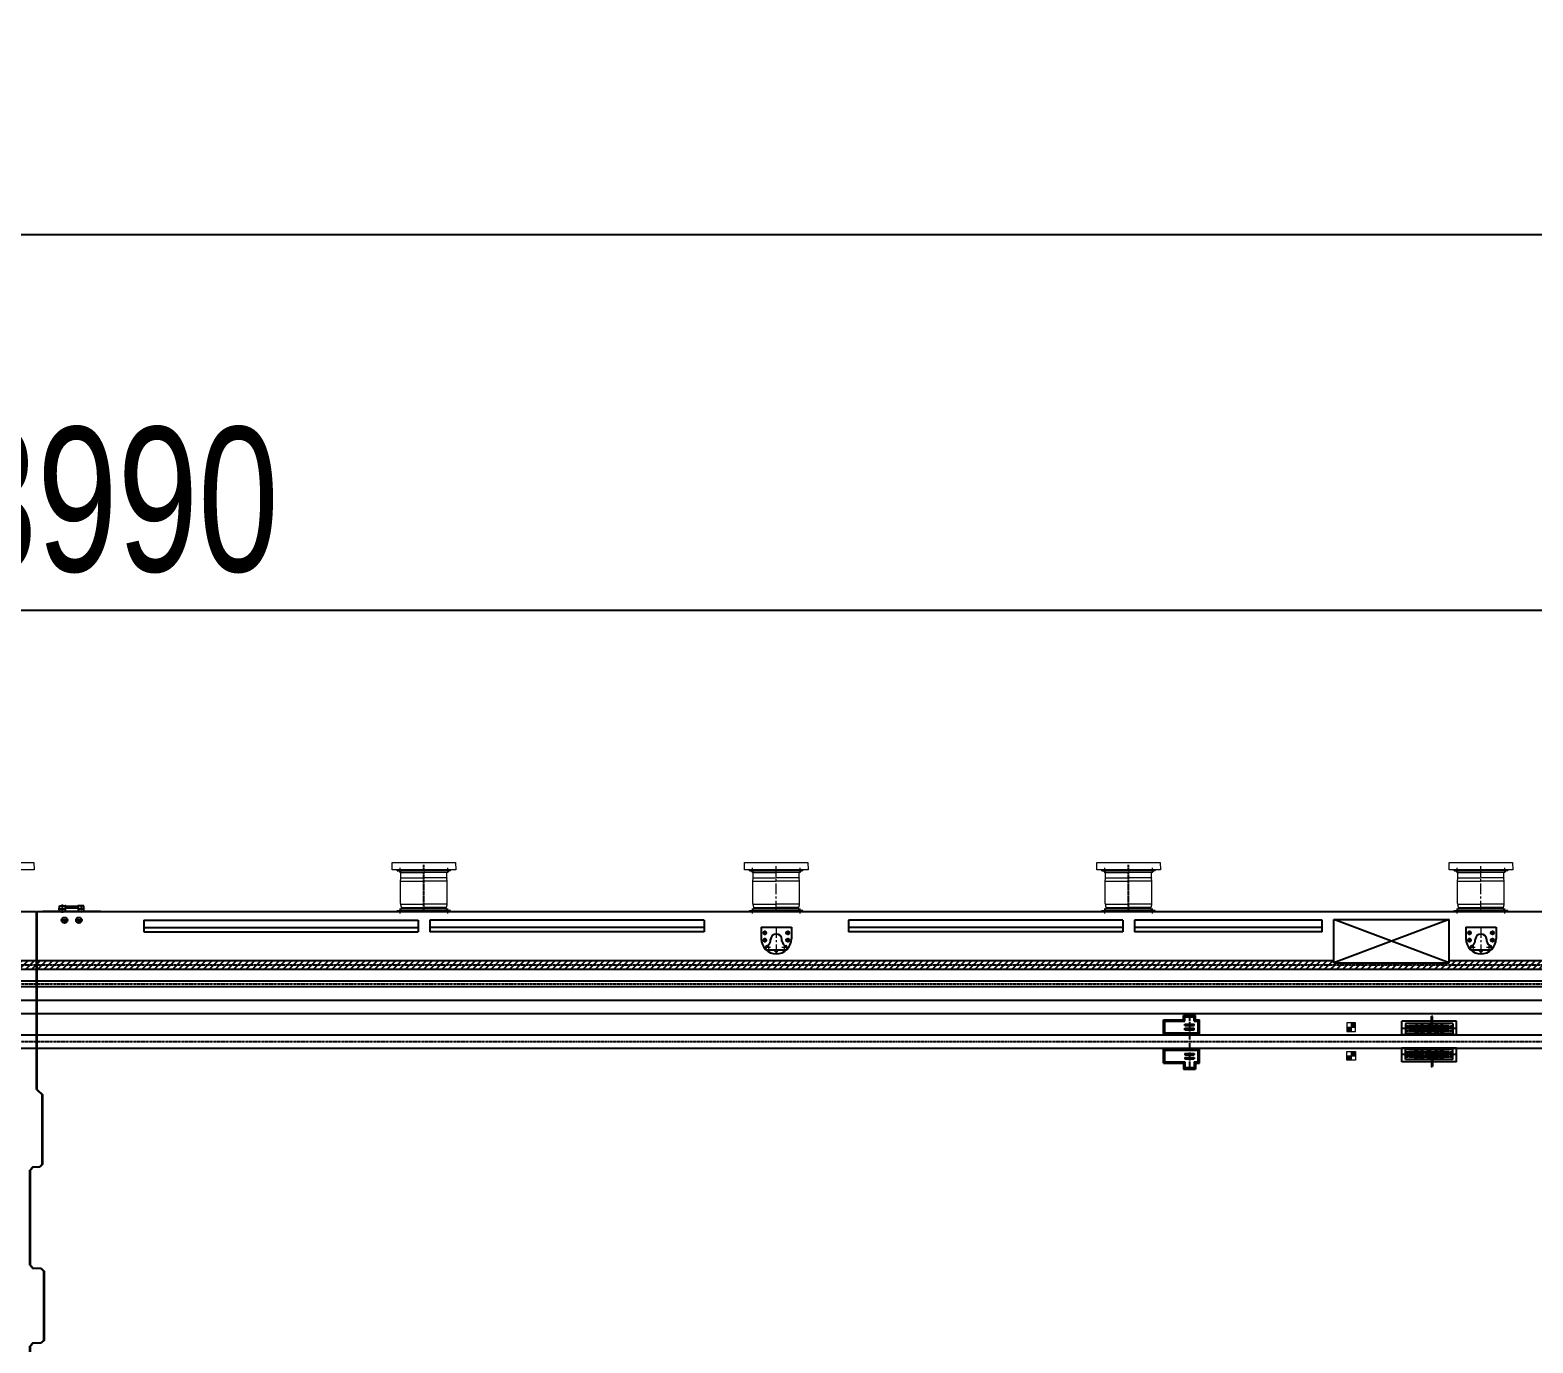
# Model space of a CAD drawing. Extents: x 3412 to 1212600, y 2456 to 246916.
# Drawn here: x 1106291 to 1158328, y 173828 to 219290 of the extents above; entities that cross this region are included whole.
import ezdxf

# ---------------------------------------------------------------- set-up
doc = ezdxf.new("R2010")
doc.units = 0
doc.header["$LTSCALE"] = 20
doc.header["$MEASUREMENT"] = 0
for name, pattern in [('CENTER', [2, 1.25, -0.25, 0.25, -0.25]), ('CENTER2', [28.575, 19.05, -3.175, 3.175, -3.175]), ('HIDDEN', [0.375, 0.25, -0.125])]:
    doc.linetypes.add(name, pattern=pattern)
doc.layers.get('0').update_dxf_attribs({"linetype": 'CONTINUOUS'})
doc.layers.get('DEFPOINTS').update_dxf_attribs({"linetype": 'CONTINUOUS'})
for name, color, linetype in [('BAO', 7, 'CONTINUOUS'), ('CEN', 1, 'CENTER'), ('CENTER', 1, 'CENTER2'), ('DIM', 4, 'CONTINUOUS'), ('FENDER', 4, 'CONTINUOUS'), ('Gochanxe', 6, 'CONTINUOUS'), ('HATCH', 8, 'CONTINUOUS'), ('HIDDEN', 9, 'HIDDEN'), ('KHUAT', 8, 'HIDDEN'), ('THEP', 2, 'CONTINUOUS'), ('TRUC', 1, 'CENTER')]:
    doc.layers.add(name, color=color, linetype=linetype)
doc.styles.add('VNROMANS', font='vn_vni.shx', dxfattribs={"width": 0.75, "bigfont": 'bigfont.shx'})
doc.dimstyles.new('D2000', dxfattribs={"dimscale": 2000, "dimtxt": 2.5, "dimasz": 1.5, "dimexe": 1, "dimexo": 0, "dimgap": 0.65, "dimtad": 1, "dimdec": 0, "dimzin": 12, "dimdsep": 46, "dimtxsty": 'VNROMANS', "dimblk1": 'OPEN', "dimblk2": 'OPEN', "dimsah": 1, "dimcen": -1, "dimclrd": 4, "dimclre": 4, "dimclrt": 4, "dimadec": 0, "dimazin": 0, "dimtfac": 1, "dimtdec": 0, "dimtmove": 2, "dimatfit": 3, "dimldrblk": 'OPEN', "dimfxl": 1, "dimtolj": 1, "dimtzin": 12, "dimarcsym": 0})
pattern_1 = [(45, (-541897.52, -54199.35), (-106.066017, 106.066017), [])]

# ---------------------------------------------------------------- blocks, each defined once
blk = doc.blocks.new('_OPEN')
at = {"color": 0, "linetype": 'ByBlock'}
for p, q in [((-1, 0.167), (0, 0)), ((0, 0), (-1, -0.167)), ((0, 0), (-1, 0))]:
    blk.add_line(p, q, dxfattribs=at)
blk = doc.blocks.new('*D78')
at = {"layer": 'DEFPOINTS', "color": 0, "transparency": 16777216}
for p in [(1203529, 199207), (1009538, 192931), (1203529, 192931)]:
    blk.add_point(p, dxfattribs=at)
at = {"layer": 'DIM', "color": 4, "lineweight": -2, "transparency": 16777216}
for p, q in [((1009538, 192931), (1009538, 201207)), ((1203529, 192931), (1203529, 201207)), ((1012538, 199207), (1200529, 199207))]:
    blk.add_line(p, q, dxfattribs=at)
at = {"layer": 'DIM', "color": 4, "lineweight": -2, "transparency": 16777216, "xscale": 3000, "yscale": 3000, "zscale": 3000, "rotation": 180}
blk.add_blockref('_OPEN', (1009538, 199207), dxfattribs=at)
at = {"layer": 'DIM', "color": 4, "lineweight": -2, "transparency": 16777216, "xscale": 3000, "yscale": 3000, "zscale": 3000}
blk.add_blockref('_OPEN', (1203529, 199207), dxfattribs=at)
at = {"layer": 'DIM', "color": 4, "transparency": 16777216, "insert": (1106534, 203007), "char_height": 5000, "attachment_point": 5, "style": 'VNROMANS'}
blk.add_mtext('\\A1;193990', dxfattribs=at)
blk = doc.blocks.new('*D79')
at = {"layer": 'DEFPOINTS', "color": 0, "transparency": 16777216}
for p in [(1206528, 212209), (406528, 192931), (1206528, 192931)]:
    blk.add_point(p, dxfattribs=at)
at = {"layer": 'DIM', "color": 4, "lineweight": -2, "transparency": 16777216}
for p, q in [((406528, 192931), (406528, 214209)), ((1206528, 192931), (1206528, 214209)), ((409528, 212209), (1203528, 212209))]:
    blk.add_line(p, q, dxfattribs=at)
at = {"layer": 'DIM', "color": 4, "lineweight": -2, "transparency": 16777216, "xscale": 3000, "yscale": 3000, "zscale": 3000, "rotation": 180}
blk.add_blockref('_OPEN', (406528, 212209), dxfattribs=at)
at = {"layer": 'DIM', "color": 4, "lineweight": -2, "transparency": 16777216, "xscale": 3000, "yscale": 3000, "zscale": 3000}
blk.add_blockref('_OPEN', (1206528, 212209), dxfattribs=at)
at = {"layer": 'DIM', "color": 4, "transparency": 16777216, "insert": (806528, 216009), "char_height": 5000, "attachment_point": 5, "style": 'VNROMANS'}
blk.add_mtext('\\A1;800000', dxfattribs=at)
blk = doc.blocks.new('STOWN PIN')
at = {"layer": 'BAO'}
for p, q in [((1013225, 483978), (1013225, 483508)), ((1013225, 483978), (1015125, 483978)), ((1015125, 483978), (1015125, 483508)), ((1013225, 483508), (1015125, 483508)), ((1013355, 483903), (1013355, 483553)), ((1013355, 483903), (1014995, 483903)), ((1013355, 483553), (1014995, 483553)), ((1013475, 483818), (1013475, 483783)), ((1013475, 483818), (1014875, 483818)), ((1013475, 483783), (1014875, 483783)), ((1013475, 483638), (1013475, 483673)), ((1013475, 483673), (1014875, 483673)), ((1013475, 483638), (1014875, 483638)), ((1013575, 483818), (1013575, 483783)), ((1013575, 483638), (1013575, 483673)), ((1013875, 483853), (1013975, 483853)), ((1013875, 483853), (1013875, 483603)), ((1013875, 483603), (1013975, 483603)), ((1013975, 483853), (1013975, 483603)), ((1014375, 483853), (1014475, 483853)), ((1014375, 483853), (1014375, 483603)), ((1014375, 483603), (1014475, 483603)), ((1014475, 483853), (1014475, 483603)), ((1014775, 483818), (1014775, 483783)), ((1014775, 483638), (1014775, 483673)), ((1014875, 483818), (1014875, 483783)), ((1014875, 483638), (1014875, 483673)), ((1014995, 483903), (1014995, 483553)), ((1013225, 483048), (1013225, 482578)), ((1013225, 483048), (1015125, 483048)), ((1013355, 483003), (1014995, 483003)), ((1013355, 482653), (1013355, 483003)), ((1013475, 482918), (1014875, 482918)), ((1013475, 482918), (1013475, 482883)), ((1013575, 482918), (1013575, 482883)), ((1013875, 482703), (1013875, 482953)), ((1013875, 482953), (1013975, 482953)), ((1013975, 482703), (1013975, 482953)), ((1014375, 482703), (1014375, 482953)), ((1014375, 482953), (1014475, 482953)), ((1014475, 482703), (1014475, 482953)), ((1014775, 482918), (1014775, 482883)), ((1014875, 482918), (1014875, 482883)), ((1014995, 482653), (1014995, 483003)), ((1015125, 483048), (1015125, 482578)), ((1013225, 482578), (1015125, 482578)), ((1013355, 482653), (1014995, 482653)), ((1013475, 482883), (1014875, 482883)), ((1013475, 482773), (1014875, 482773)), ((1013475, 482738), (1013475, 482773)), ((1013475, 482738), (1014875, 482738)), ((1013575, 482738), (1013575, 482773)), ((1013875, 482703), (1013975, 482703)), ((1014375, 482703), (1014475, 482703)), ((1014775, 482738), (1014775, 482773)), ((1014875, 482738), (1014875, 482773))]:
    blk.add_line(p, q, dxfattribs=at)
at = {"layer": 'CEN', "ltscale": 0.1}
for p, q in [((1013225, 483728), (1015125, 483728)), ((1013460, 483803), (1013370, 483803)), ((1013460, 483653), (1013370, 483653)), ((1013415, 483848), (1013415, 483759)), ((1013415, 483609), (1013415, 483698)), ((1014075, 483764), (1014075, 483693)), ((1014890, 483803), (1014980, 483803)), ((1014890, 483653), (1014980, 483653)), ((1014935, 483848), (1014935, 483759)), ((1014935, 483609), (1014935, 483698)), ((1013415, 482948), (1013415, 482859)), ((1014935, 482948), (1014935, 482859)), ((1013225, 482828), (1015125, 482828)), ((1013460, 482903), (1013370, 482903)), ((1013460, 482753), (1013370, 482753)), ((1013415, 482709), (1013415, 482798)), ((1014075, 482793), (1014075, 482864)), ((1014890, 482903), (1014980, 482903)), ((1014890, 482753), (1014980, 482753)), ((1014935, 482709), (1014935, 482798))]:
    blk.add_line(p, q, dxfattribs=at)
at = {"layer": 'HIDDEN', "ltscale": 0.2}
for p, q in [((1014055, 483728), (1014055, 484151)), ((1014095, 483728), (1014095, 484151)), ((1014055, 482828), (1014055, 482406)), ((1014095, 482828), (1014095, 482406))]:
    blk.add_line(p, q, dxfattribs=at)
at = {"layer": 'KHUAT'}
for p, q in [((1013690, 483876), (1013780, 483876)), ((1013690, 483876), (1013690, 483786)), ((1013690, 483786), (1013780, 483786)), ((1013690, 483671), (1013780, 483671)), ((1013690, 483671), (1013690, 483581)), ((1013690, 483581), (1013780, 483581)), ((1013780, 483876), (1013780, 483786)), ((1013780, 483671), (1013780, 483581)), ((1014130, 483876), (1014130, 483786)), ((1014130, 483876), (1014220, 483876)), ((1014130, 483786), (1014220, 483786)), ((1014130, 483671), (1014130, 483581)), ((1014130, 483671), (1014220, 483671)), ((1014130, 483581), (1014220, 483581)), ((1014220, 483876), (1014220, 483786)), ((1014220, 483671), (1014220, 483581)), ((1014570, 483876), (1014660, 483876)), ((1014570, 483876), (1014570, 483786)), ((1014570, 483786), (1014660, 483786)), ((1014570, 483671), (1014660, 483671)), ((1014570, 483671), (1014570, 483581)), ((1014570, 483581), (1014660, 483581)), ((1014660, 483876), (1014660, 483786)), ((1014660, 483671), (1014660, 483581)), ((1013690, 482886), (1013690, 482961)), ((1013690, 482961), (1013780, 482961)), ((1013780, 482886), (1013780, 482961)), ((1014130, 482961), (1014220, 482961)), ((1014130, 482886), (1014130, 482961)), ((1014220, 482886), (1014220, 482961)), ((1014570, 482886), (1014570, 482961)), ((1014570, 482961), (1014660, 482961)), ((1014660, 482886), (1014660, 482961)), ((1013690, 482886), (1013780, 482886)), ((1013690, 482771), (1013780, 482771)), ((1013690, 482696), (1013690, 482771)), ((1013690, 482696), (1013780, 482696)), ((1013780, 482696), (1013780, 482771)), ((1014130, 482886), (1014220, 482886)), ((1014130, 482771), (1014220, 482771)), ((1014130, 482696), (1014130, 482771)), ((1014130, 482696), (1014220, 482696)), ((1014220, 482696), (1014220, 482771)), ((1014570, 482886), (1014660, 482886)), ((1014570, 482696), (1014570, 482771)), ((1014570, 482771), (1014660, 482771)), ((1014570, 482696), (1014660, 482696)), ((1014660, 482696), (1014660, 482771))]:
    blk.add_line(p, q, dxfattribs=at)
for centre in [(1014075, 483728), (1014075, 482828)]:
    blk.add_circle(centre, 20, dxfattribs=at)
for centre, radius, start, end in [((1014065, 484145), 12, 33.1948, 146.8053), ((1014085, 484145), 11.9, 33.1802, 146.8198), ((1014085, 484158), 11.9, 213.1802, 326.8198), ((1014065, 482412), 12, 213.1947, 326.8052), ((1014085, 482399), 11.9, 33.1802, 146.8198), ((1014085, 482412), 11.9, 213.1802, 326.8198)]:
    blk.add_arc(centre, radius, start, end, dxfattribs=at)
blk = doc.blocks.new('KHE')
at = {"layer": 'BAO'}
for p, q in [((7378565, 1113151), (7378565, 1119311)), ((7378585, 1113151), (7378585, 1119311)), ((7378565, 1113151), (7378755, 1112961)), ((7378585, 1113151), (7378775, 1112961)), ((7378585, 1113151), (7378775, 1112961)), ((7378755, 1110561), (7378755, 1112961)), ((7378775, 1110561), (7378775, 1112961)), ((7378775, 1110561), (7378775, 1112961)), ((7378755, 1110561), (7378655, 1110461)), ((7378775, 1110561), (7378675, 1110461)), ((7378427, 1110461), (7378327, 1110361)), ((7378327, 1107061), (7378327, 1110361)), ((7378447, 1110461), (7378347, 1110361)), ((7378447, 1110461), (7378347, 1110361)), ((7378347, 1107061), (7378347, 1110361)), ((7378347, 1107061), (7378347, 1110361)), ((7378675, 1110461), (7378427, 1110461)), ((7378327, 1107061), (7378427, 1106961)), ((7378347, 1107061), (7378447, 1106961)), ((7378347, 1107061), (7378447, 1106961)), ((7378427, 1106961), (7378722, 1106961)), ((7378447, 1106961), (7378722, 1106961)), ((7378702, 1106961), (7378802, 1106861)), ((7378722, 1106961), (7378822, 1106861)), ((7378722, 1106961), (7378822, 1106861)), ((7378802, 1106861), (7378802, 1104461)), ((7378822, 1106861), (7378822, 1104461)), ((7378822, 1106861), (7378822, 1104461)), ((7378427, 1104361), (7378327, 1104261)), ((7378327, 1100961), (7378327, 1104261)), ((7378447, 1104361), (7378347, 1104261)), ((7378447, 1104361), (7378347, 1104261)), ((7378347, 1100961), (7378347, 1104261)), ((7378347, 1100961), (7378347, 1104261)), ((7378722, 1104361), (7378427, 1104361)), ((7378722, 1104361), (7378447, 1104361)), ((7378802, 1104461), (7378702, 1104361)), ((7378822, 1104461), (7378722, 1104361)), ((7378822, 1104461), (7378722, 1104361)), ((7378327, 1100961), (7378427, 1100861)), ((7378347, 1100961), (7378447, 1100861)), ((7378347, 1100961), (7378447, 1100861)), ((7378427, 1100861), (7378722, 1100861)), ((7378447, 1100861), (7378722, 1100861)), ((7378702, 1100861), (7378802, 1100761)), ((7378722, 1100861), (7378822, 1100761)), ((7378722, 1100861), (7378822, 1100761)), ((7378802, 1100761), (7378802, 1098361)), ((7378822, 1100761), (7378822, 1098361)), ((7378822, 1100761), (7378822, 1098361)), ((7378427, 1098261), (7378327, 1098161)), ((7378327, 1094861), (7378327, 1098161)), ((7378447, 1098261), (7378347, 1098161)), ((7378447, 1098261), (7378347, 1098161)), ((7378347, 1094861), (7378347, 1098161)), ((7378347, 1094861), (7378347, 1098161)), ((7378722, 1098261), (7378427, 1098261)), ((7378722, 1098261), (7378447, 1098261)), ((7378802, 1098361), (7378702, 1098261)), ((7378822, 1098361), (7378722, 1098261)), ((7378822, 1098361), (7378722, 1098261)), ((7378427, 1094761), (7378327, 1094861)), ((7378447, 1094761), (7378347, 1094861)), ((7378447, 1094761), (7378347, 1094861)), ((7378427, 1094761), (7378722, 1094761)), ((7378447, 1094761), (7378722, 1094761)), ((7378702, 1094761), (7378802, 1094661)), ((7378722, 1094761), (7378822, 1094661)), ((7378722, 1094761), (7378822, 1094661)), ((7378802, 1094661), (7378802, 1092261)), ((7378822, 1094661), (7378822, 1092261)), ((7378822, 1094661), (7378822, 1092261)), ((7378327, 1092061), (7378427, 1092161)), ((7378327, 1088761), (7378327, 1092061)), ((7378347, 1092061), (7378447, 1092161)), ((7378347, 1092061), (7378447, 1092161)), ((7378347, 1088761), (7378347, 1092061)), ((7378347, 1088761), (7378347, 1092061)), ((7378427, 1092161), (7378722, 1092161)), ((7378447, 1092161), (7378722, 1092161)), ((7378802, 1092261), (7378702, 1092161)), ((7378822, 1092261), (7378722, 1092161)), ((7378822, 1092261), (7378722, 1092161)), ((7378427, 1088661), (7378327, 1088761)), ((7378447, 1088661), (7378347, 1088761)), ((7378447, 1088661), (7378347, 1088761)), ((7378427, 1088661), (7378722, 1088661)), ((7378447, 1088661), (7378722, 1088661)), ((7378702, 1088661), (7378802, 1088561)), ((7378722, 1088661), (7378822, 1088561)), ((7378722, 1088661), (7378822, 1088561)), ((7378802, 1086181), (7378802, 1088561)), ((7378822, 1086181), (7378822, 1088561)), ((7378565, 1085943), (7378802, 1086181)), ((7378585, 1085943), (7378822, 1086181)), ((7378565, 1085943), (7378565, 1082718)), ((7378585, 1085943), (7378585, 1082718)), ((7378585, 1085943), (7378585, 1082718)), ((7378565, 1082718), (7378802, 1082481)), ((7378585, 1082718), (7378822, 1082481)), ((7378805, 1080081), (7378802, 1082481)), ((7378825, 1080081), (7378822, 1082481)), ((7378327, 1079881), (7378427, 1079981)), ((7378327, 1079881), (7378327, 1076581)), ((7378347, 1079881), (7378447, 1079981)), ((7378347, 1079881), (7378447, 1079981)), ((7378347, 1079881), (7378347, 1076581)), ((7378347, 1079881), (7378347, 1076581)), ((7378427, 1079981), (7378725, 1079981)), ((7378447, 1079981), (7378722, 1079981)), ((7378705, 1079981), (7378805, 1080081)), ((7378725, 1079981), (7378825, 1080081)), ((7378725, 1079981), (7378825, 1080081)), ((7378327, 1076581), (7378427, 1076481)), ((7378347, 1076581), (7378447, 1076481)), ((7378347, 1076581), (7378447, 1076481)), ((7378427, 1076481), (7378722, 1076481)), ((7378447, 1076481), (7378722, 1076481)), ((7378702, 1076481), (7378802, 1076381)), ((7378722, 1076481), (7378822, 1076381)), ((7378722, 1076481), (7378822, 1076381)), ((7378802, 1073981), (7378802, 1076381)), ((7378822, 1073981), (7378822, 1076381)), ((7378822, 1073981), (7378822, 1076381)), ((7378327, 1073781), (7378427, 1073881)), ((7378327, 1073781), (7378327, 1070481)), ((7378347, 1073781), (7378447, 1073881)), ((7378347, 1073781), (7378447, 1073881)), ((7378347, 1073781), (7378347, 1070481)), ((7378347, 1073781), (7378347, 1070481)), ((7378427, 1073881), (7378722, 1073881)), ((7378447, 1073881), (7378722, 1073881)), ((7378702, 1073881), (7378802, 1073981)), ((7378722, 1073881), (7378822, 1073981)), ((7378722, 1073881), (7378822, 1073981)), ((7378327, 1070481), (7378427, 1070381)), ((7378347, 1070481), (7378447, 1070381)), ((7378347, 1070481), (7378447, 1070381)), ((7378427, 1070381), (7378722, 1070381)), ((7378447, 1070381), (7378722, 1070381)), ((7378702, 1070381), (7378802, 1070281)), ((7378722, 1070381), (7378822, 1070281)), ((7378722, 1070381), (7378822, 1070281)), ((7378802, 1067881), (7378802, 1070281)), ((7378822, 1067881), (7378822, 1070281)), ((7378822, 1067881), (7378822, 1070281)), ((7378702, 1067781), (7378802, 1067881)), ((7378722, 1067781), (7378822, 1067881)), ((7378722, 1067781), (7378822, 1067881)), ((7378327, 1067681), (7378427, 1067781)), ((7378327, 1067681), (7378327, 1064381)), ((7378347, 1067681), (7378447, 1067781)), ((7378347, 1067681), (7378447, 1067781)), ((7378347, 1067681), (7378347, 1064381)), ((7378347, 1067681), (7378347, 1064381)), ((7378427, 1067781), (7378722, 1067781)), ((7378447, 1067781), (7378722, 1067781)), ((7378327, 1064381), (7378427, 1064281)), ((7378347, 1064381), (7378447, 1064281)), ((7378347, 1064381), (7378447, 1064281)), ((7378427, 1064281), (7378722, 1064281)), ((7378447, 1064281), (7378722, 1064281)), ((7378702, 1064281), (7378802, 1064181)), ((7378722, 1064281), (7378822, 1064181)), ((7378722, 1064281), (7378822, 1064181)), ((7378802, 1061781), (7378802, 1064181)), ((7378822, 1061781), (7378822, 1064181)), ((7378822, 1061781), (7378822, 1064181)), ((7378327, 1061581), (7378427, 1061681)), ((7378327, 1061581), (7378327, 1059311)), ((7378347, 1061581), (7378447, 1061681)), ((7378347, 1061581), (7378447, 1061681)), ((7378347, 1061581), (7378347, 1059311)), ((7378347, 1061581), (7378347, 1059311)), ((7378427, 1061681), (7378722, 1061681)), ((7378447, 1061681), (7378722, 1061681)), ((7378702, 1061681), (7378802, 1061781)), ((7378722, 1061681), (7378822, 1061781)), ((7378722, 1061681), (7378822, 1061781))]:
    blk.add_line(p, q, dxfattribs=at)
blk = doc.blocks.new('*D82')
at = {"layer": 'DEFPOINTS', "color": 0, "transparency": 16777216}
for p in [(1203529, 199207), (1009538, 192931), (1203529, 192931)]:
    blk.add_point(p, dxfattribs=at)
at = {"layer": 'DIM', "color": 4, "lineweight": -2, "transparency": 16777216}
for p, q in [((1009538, 192931), (1009538, 201207)), ((1203529, 192931), (1203529, 201207)), ((1012538, 199207), (1200529, 199207))]:
    blk.add_line(p, q, dxfattribs=at)
at = {"layer": 'DIM', "color": 4, "lineweight": -2, "transparency": 16777216, "xscale": 3000, "yscale": 3000, "zscale": 3000, "rotation": 180}
blk.add_blockref('_OPEN', (1009538, 199207), dxfattribs=at)
at = {"layer": 'DIM', "color": 4, "lineweight": -2, "transparency": 16777216, "xscale": 3000, "yscale": 3000, "zscale": 3000}
blk.add_blockref('_OPEN', (1203529, 199207), dxfattribs=at)
at = {"layer": 'DIM', "color": 4, "transparency": 16777216, "insert": (1106534, 203007), "char_height": 5000, "attachment_point": 5, "style": 'VNROMANS'}
blk.add_mtext('\\A1;193990', dxfattribs=at)
blk = doc.blocks.new('gcx')
at = {"layer": 'Gochanxe'}
for p, q in [((703700, -300), (713200, -300)), ((703700, -300), (703700, -700)), ((713200, -300), (713200, -700)), ((713600, -300), (713600, -700)), ((723100, -300), (713600, -300)), ((723100, -300), (723100, -700)), ((728100, -300), (728100, -700)), ((737600, -300), (728100, -300)), ((737600, -300), (737600, -700)), ((738000, -300), (738000, -700)), ((744505, -300), (738000, -300)), ((744505, -700), (744505, -300)), ((703700, -550), (713200, -550)), ((703700, -700), (713200, -700)), ((723100, -550), (713600, -550)), ((723100, -700), (713600, -700)), ((737600, -550), (728100, -550)), ((737600, -700), (728100, -700)), ((744505, -550), (738000, -550)), ((744505, -700), (738000, -700))]:
    blk.add_line(p, q, dxfattribs=at)

msp = doc.modelspace()

# ---------------------------------------------------------------- hatches: boundary and pattern name
at = {"layer": 'BAO', "linetype": 'ByBlock', "lineweight": 15}
h = msp.add_hatch(color=256, dxfattribs=at)
h.paths.add_polyline_path([(1152183.412, 184915.991), (1152033.412, 184915.991), (1152033.412, 184765.991), (1152183.412, 184765.991)])
h.paths.add_polyline_path([(1152033.412, 184765.991), (1151883.412, 184765.991), (1151883.412, 184615.991), (1152033.412, 184615.991)])
h = msp.add_hatch(color=256, dxfattribs=at)
h.paths.add_polyline_path([(1152183.412, 183915.991), (1152033.412, 183915.991), (1152033.412, 183765.991), (1152183.412, 183765.991)])
h.paths.add_polyline_path([(1152033.412, 183765.991), (1151883.412, 183765.991), (1151883.412, 183615.991), (1152033.412, 183615.991)])
at = {"layer": 'HATCH'}
h = msp.add_hatch(dxfattribs=at)
h.set_pattern_fill('ANSI31', color=256, scale=1200, style=0)
h.set_pattern_definition(pattern_1)
h.paths.add_polyline_path([(1106518.412, 187065.991), (1104328.412, 187065.991), (1104328.412, 186985.991), (1102487.942, 186985.991), (1102507.498, 186915.991), (1106518.412, 186915.991)])
h.paths.add_polyline_path([(1106518.412, 186915.991), (1102507.498, 186915.991), (1102549.404, 186765.991), (1106518.412, 186765.991)])
h = msp.add_hatch(dxfattribs=at)
h.set_pattern_fill('ANSI31', color=256, scale=1200, style=0)
h.set_pattern_definition(pattern_1)
h.paths.add_polyline_path([(1151433.212, 186985.991), (1151433.212, 187065.991), (1106538.412, 187065.991), (1106538.412, 186915.991), (1151433.212, 186915.991)])
h.paths.add_polyline_path([(1151433.212, 186915.991), (1106538.412, 186915.991), (1106538.412, 186765.991), (1151433.212, 186765.991)])
h = msp.add_hatch(dxfattribs=at)
h.set_pattern_fill('ANSI31', color=256, scale=1200, style=0)
h.set_pattern_definition(pattern_1)
h.paths.add_polyline_path([(1153621.736, 186985.991), (1151433.212, 186985.991), (1151433.212, 186915.991), (1153639.323, 186915.991)])
h.paths.add_polyline_path([(1153639.323, 186915.991), (1151433.212, 186915.991), (1151433.212, 186765.991), (1153677.008, 186765.991)])
h = msp.add_hatch(dxfattribs=at)
h.set_pattern_fill('ANSI31', color=256, scale=1200, style=0)
h.set_pattern_definition(pattern_1)
h.paths.add_polyline_path([(1175833.412, 187065.991), (1155433.412, 187065.991), (1155433.412, 186985.991), (1153621.736, 186985.991), (1153639.323, 186915.991), (1203528.728, 186915.991), (1203528.728, 187065.991), (1177133.412, 187065.991), (1177133.412, 186985.991), (1175833.412, 186985.991)])
h.paths.add_polyline_path([(1202686.228, 186856.991), (1203528.728, 186856.991), (1203528.728, 186915.991), (1153639.323, 186915.991), (1153677.008, 186765.991), (1202686.228, 186765.991)])

# ---------------------------------------------------------------- linework, layer by layer
at = {"color": 7}
for p, q in [((1106538.182, 188765.991), (1126368.412, 188765.991)), ((1106538.412, 188765.991), (1206528.412, 188765.991))]:
    msp.add_line(p, q, dxfattribs=at)
at = {"layer": 'BAO', "lineweight": 15, "ltscale": 400}
for p, q in [((1119003.412, 190173.991), (1119003.412, 190215.991)), ((1119003.412, 190215.991), (1120853.412, 190215.991)), ((1119003.412, 190173.991), (1119061.444, 190173.991)), ((1119133.127, 190115.991), (1119061.444, 190173.991)), ((1119061.444, 190173.991), (1119928.127, 190173.991)), ((1119103.412, 190108.991), (1119103.412, 190280.991)), ((1119133.127, 190115.991), (1119928.127, 190115.991)), ((1119133.127, 189937.471), (1119133.127, 190115.991)), ((1120853.412, 190173.991), (1119928.127, 190173.991)), ((1120723.127, 190115.991), (1119928.127, 190115.991)), ((1120723.127, 190115.991), (1120794.701, 190174.126)), ((1120723.127, 189937.471), (1120723.127, 190115.991)), ((1120753.412, 190108.991), (1120753.412, 190280.991)), ((1120853.412, 190173.991), (1120853.412, 190215.991)), ((1131203.412, 190173.991), (1131203.412, 190215.991)), ((1131203.412, 190215.991), (1133053.412, 190215.991)), ((1131203.412, 190173.991), (1131261.444, 190173.991)), ((1131333.127, 190115.991), (1131261.444, 190173.991)), ((1131261.444, 190173.991), (1132128.127, 190173.991)), ((1131303.412, 190108.991), (1131303.412, 190280.991)), ((1131333.127, 190115.991), (1132128.127, 190115.991)), ((1131333.127, 189937.471), (1131333.127, 190115.991)), ((1133053.412, 190173.991), (1132128.127, 190173.991)), ((1132923.127, 190115.991), (1132128.127, 190115.991)), ((1132923.127, 190115.991), (1132994.701, 190174.126)), ((1132923.127, 189937.471), (1132923.127, 190115.991)), ((1132953.412, 190108.991), (1132953.412, 190280.991)), ((1133053.412, 190173.991), (1133053.412, 190215.991)), ((1143403.412, 190173.991), (1143403.412, 190215.991)), ((1143403.412, 190215.991), (1145253.412, 190215.991)), ((1143403.412, 190173.991), (1143461.444, 190173.991)), ((1143533.127, 190115.991), (1143461.444, 190173.991)), ((1143461.444, 190173.991), (1144328.127, 190173.991)), ((1143503.412, 190108.991), (1143503.412, 190280.991)), ((1143533.127, 190115.991), (1144328.127, 190115.991)), ((1143533.127, 189937.471), (1143533.127, 190115.991)), ((1145253.412, 190173.991), (1144328.127, 190173.991)), ((1145123.127, 190115.991), (1144328.127, 190115.991)), ((1145123.127, 190115.991), (1145194.701, 190174.126)), ((1145123.127, 189937.471), (1145123.127, 190115.991)), ((1145153.412, 190108.991), (1145153.412, 190280.991)), ((1145253.412, 190173.991), (1145253.412, 190215.991)), ((1155603.412, 190173.991), (1155603.412, 190215.991)), ((1155603.412, 190215.991), (1157453.412, 190215.991)), ((1155603.412, 190173.991), (1155661.444, 190173.991)), ((1155733.127, 190115.991), (1155661.444, 190173.991)), ((1155661.444, 190173.991), (1156528.127, 190173.991)), ((1155703.412, 190108.991), (1155703.412, 190280.991)), ((1155733.127, 190115.991), (1156528.127, 190115.991)), ((1155733.127, 189937.471), (1155733.127, 190115.991)), ((1157453.412, 190173.991), (1156528.127, 190173.991)), ((1157323.127, 190115.991), (1156528.127, 190115.991)), ((1157323.127, 190115.991), (1157394.701, 190174.126)), ((1157323.127, 189937.471), (1157323.127, 190115.991)), ((1157353.412, 190108.991), (1157353.412, 190280.991)), ((1157453.412, 190173.991), (1157453.412, 190215.991)), ((1119121.127, 189039.39), (1119121.127, 189806.511)), ((1119121.32, 189813.991), (1119928.127, 189813.991)), ((1119121.897, 189821.432), (1119132.357, 189922.551)), ((1119132.934, 189929.991), (1119928.127, 189929.991)), ((1120723.32, 189929.991), (1119928.127, 189929.991)), ((1120734.934, 189813.991), (1119928.127, 189813.991)), ((1120734.357, 189821.432), (1120723.897, 189922.551)), ((1120735.127, 189039.39), (1120735.127, 189806.511)), ((1131321.127, 189039.39), (1131321.127, 189806.511)), ((1131321.32, 189813.991), (1132128.127, 189813.991)), ((1131321.897, 189821.432), (1131332.357, 189922.551)), ((1131332.934, 189929.991), (1132128.127, 189929.991)), ((1132923.32, 189929.991), (1132128.127, 189929.991)), ((1132934.934, 189813.991), (1132128.127, 189813.991)), ((1132934.357, 189821.432), (1132923.897, 189922.551)), ((1132935.127, 189039.39), (1132935.127, 189806.511)), ((1143521.127, 189039.39), (1143521.127, 189806.511)), ((1143521.32, 189813.991), (1144328.127, 189813.991)), ((1143521.897, 189821.432), (1143532.357, 189922.551)), ((1143532.934, 189929.991), (1144328.127, 189929.991)), ((1145123.32, 189929.991), (1144328.127, 189929.991)), ((1145134.934, 189813.991), (1144328.127, 189813.991)), ((1145134.357, 189821.432), (1145123.897, 189922.551)), ((1145135.127, 189039.39), (1145135.127, 189806.511)), ((1155721.127, 189039.39), (1155721.127, 189806.511)), ((1155721.32, 189813.991), (1156528.127, 189813.991)), ((1155721.897, 189821.432), (1155732.357, 189922.551)), ((1155732.934, 189929.991), (1156528.127, 189929.991)), ((1157323.32, 189929.991), (1156528.127, 189929.991)), ((1157334.934, 189813.991), (1156528.127, 189813.991)), ((1157334.357, 189821.432), (1157323.897, 189922.551)), ((1157335.127, 189039.39), (1157335.127, 189806.511)), ((1119122.715, 189017.991), (1119928.127, 189017.991)), ((1119149.946, 188922.478), (1119127.308, 188997.505)), ((1119154.539, 188901.991), (1119928.127, 188901.991)), ((1120733.539, 189017.991), (1119928.127, 189017.991)), ((1120701.715, 188901.991), (1119928.127, 188901.991)), ((1120706.308, 188922.478), (1120728.946, 188997.505)), ((1131322.715, 189017.991), (1132128.127, 189017.991)), ((1131349.946, 188922.478), (1131327.308, 188997.505)), ((1131354.539, 188901.991), (1132128.127, 188901.991)), ((1132933.539, 189017.991), (1132128.127, 189017.991)), ((1132901.715, 188901.991), (1132128.127, 188901.991)), ((1132906.308, 188922.478), (1132928.946, 188997.505)), ((1143522.715, 189017.991), (1144328.127, 189017.991)), ((1143549.946, 188922.478), (1143527.308, 188997.505)), ((1143554.539, 188901.991), (1144328.127, 188901.991)), ((1145133.539, 189017.991), (1144328.127, 189017.991)), ((1145101.715, 188901.991), (1144328.127, 188901.991)), ((1145106.308, 188922.478), (1145128.946, 188997.505)), ((1155722.715, 189017.991), (1156528.127, 189017.991)), ((1155749.946, 188922.478), (1155727.308, 188997.505)), ((1155754.539, 188901.991), (1156528.127, 188901.991)), ((1157333.539, 189017.991), (1156528.127, 189017.991)), ((1157301.715, 188901.991), (1156528.127, 188901.991)), ((1157306.308, 188922.478), (1157328.946, 188997.505)), ((1119003.412, 188807.991), (1119928.127, 188807.991)), ((1119003.412, 188765.991), (1119003.412, 188807.991)), ((1119003.412, 188765.991), (1120853.412, 188765.991)), ((1119156.127, 188865.991), (1119098.127, 188807.991)), ((1119103.412, 188700.991), (1119103.412, 188872.991)), ((1119156.127, 188865.991), (1119156.127, 188880.593)), ((1119156.127, 188865.991), (1119928.127, 188865.991)), ((1120700.127, 188865.991), (1119928.127, 188865.991)), ((1120853.412, 188807.991), (1119928.127, 188807.991)), ((1120188.127, 188807.991), (1120013.127, 188807.991)), ((1120733.127, 188807.991), (1120688.127, 188807.991)), ((1120700.127, 188865.991), (1120700.127, 188880.593)), ((1120700.127, 188865.991), (1120700.127, 188880.593)), ((1120700.127, 188865.991), (1120758.127, 188807.991)), ((1120700.127, 188865.991), (1120733.127, 188832.991)), ((1120753.412, 188700.991), (1120753.412, 188872.991)), ((1120853.412, 188765.991), (1120853.412, 188807.991)), ((1131203.412, 188807.991), (1132128.127, 188807.991)), ((1131203.412, 188765.991), (1131203.412, 188807.991)), ((1131203.412, 188765.991), (1133053.412, 188765.991)), ((1131356.127, 188865.991), (1131298.127, 188807.991)), ((1131303.412, 188700.991), (1131303.412, 188872.991)), ((1131356.127, 188865.991), (1131356.127, 188880.593)), ((1131356.127, 188865.991), (1132128.127, 188865.991)), ((1132900.127, 188865.991), (1132128.127, 188865.991)), ((1133053.412, 188807.991), (1132128.127, 188807.991)), ((1132388.127, 188807.991), (1132213.127, 188807.991)), ((1132933.127, 188807.991), (1132888.127, 188807.991)), ((1132900.127, 188865.991), (1132900.127, 188880.593)), ((1132900.127, 188865.991), (1132900.127, 188880.593)), ((1132900.127, 188865.991), (1132958.127, 188807.991)), ((1132900.127, 188865.991), (1132933.127, 188832.991)), ((1132953.412, 188700.991), (1132953.412, 188872.991)), ((1133053.412, 188765.991), (1133053.412, 188807.991)), ((1143403.412, 188807.991), (1144328.127, 188807.991)), ((1143403.412, 188765.991), (1143403.412, 188807.991)), ((1143403.412, 188765.991), (1145253.412, 188765.991)), ((1143556.127, 188865.991), (1143498.127, 188807.991)), ((1143503.412, 188700.991), (1143503.412, 188872.991)), ((1143556.127, 188865.991), (1143556.127, 188880.593)), ((1143556.127, 188865.991), (1144328.127, 188865.991)), ((1145100.127, 188865.991), (1144328.127, 188865.991)), ((1145253.412, 188807.991), (1144328.127, 188807.991)), ((1144588.127, 188807.991), (1144413.127, 188807.991)), ((1145133.127, 188807.991), (1145088.127, 188807.991)), ((1145100.127, 188865.991), (1145100.127, 188880.593)), ((1145100.127, 188865.991), (1145100.127, 188880.593)), ((1145100.127, 188865.991), (1145158.127, 188807.991)), ((1145100.127, 188865.991), (1145133.127, 188832.991)), ((1145153.412, 188700.991), (1145153.412, 188872.991)), ((1145253.412, 188765.991), (1145253.412, 188807.991)), ((1155603.412, 188807.991), (1156528.127, 188807.991)), ((1155603.412, 188765.991), (1155603.412, 188807.991)), ((1155603.412, 188765.991), (1157453.412, 188765.991)), ((1155756.127, 188865.991), (1155698.127, 188807.991)), ((1155703.412, 188700.991), (1155703.412, 188872.991)), ((1155756.127, 188865.991), (1155756.127, 188880.593)), ((1155756.127, 188865.991), (1156528.127, 188865.991)), ((1157300.127, 188865.991), (1156528.127, 188865.991)), ((1157453.412, 188807.991), (1156528.127, 188807.991)), ((1156788.127, 188807.991), (1156613.127, 188807.991)), ((1157333.127, 188807.991), (1157288.127, 188807.991)), ((1157300.127, 188865.991), (1157300.127, 188880.593)), ((1157300.127, 188865.991), (1157300.127, 188880.593)), ((1157300.127, 188865.991), (1157358.127, 188807.991)), ((1157300.127, 188865.991), (1157333.127, 188832.991)), ((1157353.412, 188700.991), (1157353.412, 188872.991)), ((1157453.412, 188765.991), (1157453.412, 188807.991))]:
    msp.add_line(p, q, dxfattribs=at)
at = {"layer": 'BAO'}
for p, q in [((1107308.412, 188765.991), (1107308.412, 188965.991)), ((1107308.412, 188965.991), (1107508.412, 188965.991)), ((1107508.412, 188965.991), (1107508.412, 188765.991)), ((1107933.412, 188940.991), (1107533.412, 188940.991)), ((1107958.412, 188965.991), (1107958.412, 188765.991)), ((1108158.412, 188965.991), (1107958.412, 188965.991)), ((1108158.412, 188765.991), (1108158.412, 188965.991)), ((1006538.412, 188765.991), (1106518.412, 188765.991)), ((1107402.727, 188475.726), (1107564.096, 188475.726)), ((1107402.727, 188475.726), (1107402.727, 188455.726)), ((1107402.727, 188455.726), (1107564.096, 188455.726)), ((1107533.412, 188890.991), (1107933.412, 188890.991)), ((1107564.096, 188475.726), (1107564.096, 188455.726)), ((1107902.727, 188475.766), (1108064.096, 188475.766)), ((1107902.727, 188455.766), (1108064.096, 188455.766)), ((1108064.096, 188476.011), (1108064.096, 188456.011)), ((1131605.912, 188230.991), (1131605.912, 187823.491)), ((1131605.912, 188230.991), (1132650.912, 188230.991)), ((1132650.912, 188230.991), (1132650.912, 187823.491)), ((1156005.912, 188230.991), (1156005.912, 187823.491)), ((1156005.912, 188230.991), (1157050.912, 188230.991)), ((1157050.912, 188230.991), (1157050.912, 187823.491)), ((1131930.691, 187744.076), (1131930.691, 187797.187)), ((1132326.132, 187744.076), (1132326.132, 187797.187)), ((1156330.691, 187744.076), (1156330.691, 187797.187)), ((1156726.132, 187744.076), (1156726.132, 187797.187)), ((1104328.412, 187065.991), (1151433.212, 187065.991)), ((1155433.412, 187065.991), (1175833.412, 187065.991)), ((1006538.412, 186765.991), (1202815.953, 186765.991)), ((1010380.912, 186365.991), (1203386.173, 186365.991)), ((1010380.912, 186165.991), (1203671.283, 186165.991)), ((1015078.412, 185695.991), (1115083.412, 185695.991)), ((1115083.412, 185695.991), (1206528.412, 185695.991)), ((1015078.412, 185235.991), (1115083.412, 185235.991)), ((1115083.412, 185235.991), (1206528.412, 185235.991)), ((1145533.412, 185020.991), (1146223.412, 185020.991)), ((1145533.412, 184545.991), (1145533.412, 185020.991)), ((1145583.412, 184970.991), (1145533.412, 185020.991)), ((1145583.412, 184970.991), (1146273.412, 184970.991)), ((1145583.412, 184495.991), (1145583.412, 184970.991)), ((1146223.412, 185170.991), (1146643.412, 185170.991)), ((1146223.412, 185020.991), (1146223.412, 185170.991)), ((1146273.412, 185120.991), (1146223.412, 185170.991)), ((1146223.412, 185020.991), (1146273.412, 184970.991)), ((1146273.412, 184970.991), (1146273.412, 185120.991)), ((1146273.412, 185120.991), (1146593.412, 185120.991)), ((1146273.412, 184815.991), (1146273.412, 184865.991)), ((1146273.412, 184865.991), (1146593.412, 184865.991)), ((1146273.412, 184815.991), (1146593.412, 184815.991)), ((1146593.412, 185120.991), (1146643.412, 185170.991)), ((1146593.412, 184970.991), (1146593.412, 185120.991)), ((1146643.412, 185020.991), (1146593.412, 184970.991)), ((1146593.412, 184970.991), (1146733.412, 184970.991)), ((1146593.412, 184815.991), (1146593.412, 184865.991)), ((1146643.412, 185020.991), (1146643.412, 185170.991)), ((1146643.412, 185020.991), (1146783.412, 185020.991)), ((1146733.412, 184495.991), (1146733.412, 184970.991)), ((1146783.412, 184545.991), (1146783.412, 185020.991)), ((1010380.912, 184495.991), (1202686.228, 184495.991)), ((1145583.412, 184495.991), (1145533.412, 184545.991)), ((1145583.412, 184570.991), (1146733.412, 184570.991)), ((1145583.412, 184495.991), (1146733.412, 184495.991)), ((1146273.412, 184725.991), (1146593.412, 184725.991)), ((1146273.412, 184675.991), (1146273.412, 184725.991)), ((1146273.412, 184675.991), (1146593.412, 184675.991)), ((1146593.412, 184675.991), (1146593.412, 184725.991)), ((1146783.412, 184545.991), (1146733.412, 184495.991)), ((1010380.912, 184035.991), (1202686.228, 184035.991)), ((1145583.412, 184035.991), (1145533.412, 183985.991)), ((1145533.412, 183510.991), (1145533.412, 183985.991)), ((1145583.412, 184035.991), (1146733.412, 184035.991)), ((1145583.412, 183560.991), (1145583.412, 184035.991)), ((1145583.412, 183960.991), (1146733.412, 183960.991)), ((1146273.412, 183855.991), (1146593.412, 183855.991)), ((1146273.412, 183855.991), (1146273.412, 183805.991)), ((1146273.412, 183805.991), (1146593.412, 183805.991)), ((1146273.412, 183715.991), (1146273.412, 183665.991)), ((1146273.412, 183715.991), (1146593.412, 183715.991)), ((1146593.412, 183855.991), (1146593.412, 183805.991)), ((1146593.412, 183715.991), (1146593.412, 183665.991)), ((1146783.412, 183985.991), (1146733.412, 184035.991)), ((1146733.412, 183560.991), (1146733.412, 184035.991)), ((1146783.412, 183510.991), (1146783.412, 183985.991)), ((1145583.412, 183560.991), (1145533.412, 183510.991)), ((1145533.412, 183510.991), (1146223.412, 183510.991)), ((1145583.412, 183560.991), (1146273.412, 183560.991)), ((1146273.412, 183560.991), (1146223.412, 183510.991)), ((1146223.412, 183510.991), (1146223.412, 183310.991)), ((1146273.412, 183360.991), (1146223.412, 183310.991)), ((1146223.412, 183310.991), (1146643.412, 183310.991)), ((1146273.412, 183665.991), (1146593.412, 183665.991)), ((1146273.412, 183560.991), (1146273.412, 183360.991)), ((1146273.412, 183360.991), (1146593.412, 183360.991)), ((1146643.412, 183510.991), (1146593.412, 183560.991)), ((1146593.412, 183560.991), (1146733.412, 183560.991)), ((1146593.412, 183560.991), (1146593.412, 183360.991)), ((1146593.412, 183360.991), (1146643.412, 183310.991)), ((1146643.412, 183510.991), (1146783.412, 183510.991)), ((1146643.412, 183510.991), (1146643.412, 183310.991)), ((1146733.412, 183560.991), (1146783.412, 183510.991))]:
    msp.add_line(p, q, dxfattribs=at)
at = {"layer": 'BAO', "ltscale": 0.003}
msp.add_line((1108733.412, 188765.991), (1106733.412, 188765.991), dxfattribs=at)
msp.add_line((1108733.412, 188765.991), (1106733.412, 188765.991), dxfattribs=at)
at = {"layer": 'BAO', "color": 3}
for p, q in [((1151433.212, 188485.991), (1155433.412, 188485.991)), ((1155433.412, 188485.991), (1151433.212, 186985.991)), ((1155433.412, 186985.991), (1151433.212, 188485.991)), ((1151433.212, 186985.991), (1155433.412, 186985.991))]:
    msp.add_line(p, q, dxfattribs=at)
at = {"layer": 'BAO', "color": 3, "ltscale": 0.003}
for p, q in [((1151433.212, 186985.991), (1151433.212, 188485.991)), ((1155433.412, 186985.991), (1155433.412, 188485.991))]:
    msp.add_line(p, q, dxfattribs=at)
at = {"layer": 'BAO', "color": 2, "linetype": 'ByBlock', "lineweight": 15}
for p, q in [((1151883.412, 184765.991), (1152183.412, 184765.991)), ((1152033.412, 184915.991), (1152033.412, 184615.991)), ((1151883.412, 183765.991), (1152183.412, 183765.991)), ((1152033.412, 183915.991), (1152033.412, 183615.991))]:
    msp.add_line(p, q, dxfattribs=at)
at = {"layer": 'BAO', "lineweight": 15, "ltscale": 400}
for points in [[(1104223.412, 190465.991), (1106423.412, 190465.991), (1106428.412, 190215.991), (1104228.412, 190215.991)], [(1118823.412, 190465.991), (1121023.412, 190465.991), (1121028.412, 190215.991), (1118828.412, 190215.991)], [(1131023.412, 190465.991), (1133223.412, 190465.991), (1133228.412, 190215.991), (1131028.412, 190215.991)], [(1143223.412, 190465.991), (1145423.412, 190465.991), (1145428.412, 190215.991), (1143228.412, 190215.991)], [(1155423.412, 190465.991), (1157623.412, 190465.991), (1157628.412, 190215.991), (1155428.412, 190215.991)]]:
    msp.add_lwpolyline(points, close=True, dxfattribs=at)
at = {"layer": 'BAO', "color": 2, "linetype": 'ByBlock', "lineweight": 15}
for points in [[(1151883.412, 184615.991), (1152183.412, 184615.991), (1152183.412, 184915.991), (1151883.412, 184915.991)], [(1151883.412, 183915.991), (1152183.412, 183915.991), (1152183.412, 183615.991), (1151883.412, 183615.991)]]:
    msp.add_lwpolyline(points, close=True, dxfattribs=at)
at = {"layer": 'BAO'}
for centre, radius in [((1107483.412, 188465.726), 100), ((1107983.412, 188465.766), 100), ((1131733.412, 188027.991), 54), ((1132523.412, 188027.991), 54), ((1156133.412, 188027.991), 54), ((1156923.412, 188027.991), 54), ((1131733.412, 187773.991), 54), ((1132523.412, 187773.991), 54), ((1156133.412, 187773.991), 54), ((1156923.412, 187773.991), 54)]:
    msp.add_circle(centre, radius, dxfattribs=at)
at = {"layer": 'BAO', "color": 8}
for centre in [(1131733.412, 188027.991), (1132523.412, 188027.991), (1156133.412, 188027.991), (1156923.412, 188027.991), (1131733.412, 187773.991), (1132523.412, 187773.991), (1156133.412, 187773.991), (1156923.412, 187773.991)]:
    msp.add_circle(centre, 28, dxfattribs=at)
at = {"layer": 'BAO', "lineweight": 15, "ltscale": 400}
for centre, start, end in [((1118988.127, 189937.471), 354.0938589, 0), ((1120868.127, 189937.471), 180, 185.9061411), ((1131188.127, 189937.471), 354.0938589, 0), ((1133068.127, 189937.471), 180, 185.9061411), ((1143388.127, 189937.471), 354.0938589, 0), ((1145268.127, 189937.471), 180, 185.9061411), ((1155588.127, 189937.471), 354.0938589, 0), ((1157468.127, 189937.471), 180, 185.9061411), ((1119266.127, 189806.511), 174.0938589, 180), ((1120590.127, 189806.511), 0, 5.9061411), ((1131466.127, 189806.511), 174.0938589, 180), ((1132790.127, 189806.511), 0, 5.9061411), ((1143666.127, 189806.511), 174.0938589, 180), ((1144990.127, 189806.511), 0, 5.9061411), ((1155866.127, 189806.511), 174.0938589, 180), ((1157190.127, 189806.511), 0, 5.9061411), ((1119266.127, 189039.39), 180, 196.7898303), ((1119011.127, 188880.593), 0, 16.7898303), ((1120845.127, 188880.593), 163.2101697, 180), ((1120590.127, 189039.39), 343.2101697, 0), ((1131466.127, 189039.39), 180, 196.7898303), ((1131211.127, 188880.593), 0, 16.7898303), ((1133045.127, 188880.593), 163.2101697, 180), ((1132790.127, 189039.39), 343.2101697, 0), ((1143666.127, 189039.39), 180, 196.7898303), ((1143411.127, 188880.593), 0, 16.7898303), ((1145245.127, 188880.593), 163.2101697, 180), ((1144990.127, 189039.39), 343.2101697, 0), ((1155866.127, 189039.39), 180, 196.7898303), ((1155611.127, 188880.593), 0, 16.7898303), ((1157445.127, 188880.593), 163.2101697, 180), ((1157190.127, 189039.39), 343.2101697, 0)]:
    msp.add_arc(centre, 145, start, end, dxfattribs=at)
at = {"layer": 'BAO'}
for centre, radius, start, end in [((1107508.412, 188940.991), 25, 0, 90), ((1107958.412, 188940.991), 25, 90, 180), ((1107508.412, 188890.991), 25, 270, 0), ((1107958.412, 188890.991), 25, 180, 270), ((1132128.412, 187823.491), 522.5, 180, 0), ((1132128.412, 187427.991), 54, 177.6726872, 2.3273128), ((1156528.412, 187823.491), 522.5, 180, 0), ((1156528.412, 187427.991), 54, 177.6726872, 2.3273128)]:
    msp.add_arc(centre, radius, start, end, dxfattribs=at)
at = {"layer": 'BAO', "color": 8}
for centre in [(1132128.412, 187427.991), (1156528.412, 187427.991)]:
    msp.add_arc(centre, 28, 175.5082456, 4.4917544, dxfattribs=at)
at = {"layer": 'CENTER', "ltscale": 0.02}
for p, q in [((1107408.412, 189005.991), (1107408.412, 188725.991)), ((1107508.412, 188915.991), (1107958.412, 188915.991)), ((1108058.412, 188987.682), (1108058.412, 188725.991)), ((1107268.412, 188865.991), (1107533.412, 188865.991)), ((1107933.412, 188865.991), (1108198.412, 188865.991))]:
    msp.add_line(p, q, dxfattribs=at)
at = {"layer": 'FENDER', "ltscale": 0.003}
msp.add_line((1108533.412, 188765.991), (1106978.412, 188765.991), dxfattribs=at)
at = {"layer": 'FENDER', "color": 7}
for p, q in [((1131826.68, 187436.024), (1132430.143, 187436.024)), ((1156226.68, 187436.024), (1156830.143, 187436.024))]:
    msp.add_line(p, q, dxfattribs=at)
for centre, radius, start, end in [((1132128.412, 187789.136), 197.885, 2.3319593, 177.6680407), ((1156528.412, 187789.136), 197.885, 2.3319593, 177.6680407), ((1131826.68, 187509.293), 73.269, 108.2213985, 270), ((1131733.811, 187763.993), 197.885, 290.7035262, 354.2233925), ((1132523.012, 187763.993), 197.885, 185.7766075, 250.6377296), ((1132430.143, 187509.293), 73.269, 270, 68.1556019), ((1156226.68, 187509.293), 73.269, 108.2213985, 270), ((1156133.811, 187763.993), 197.885, 290.7035262, 354.2233925), ((1156923.012, 187763.993), 197.885, 185.7766075, 250.6377296), ((1156830.143, 187509.293), 73.269, 270, 68.1556019)]:
    msp.add_arc(centre, radius, start, end, dxfattribs=at)
at = {"layer": 'HATCH'}
msp.add_line((1151433.212, 186985.991), (1155215.962, 186985.991), dxfattribs=at)
at = {"layer": 'KHUAT', "ltscale": 10}
for p, q in [((1107402.727, 188475.726), (1107383.913, 188475.726)), ((1107402.727, 188455.726), (1107383.913, 188455.726)), ((1108064.096, 188476.011), (1108082.91, 188476.011)), ((1108064.096, 188456.011), (1108082.91, 188456.011))]:
    msp.add_line(p, q, dxfattribs=at)
at = {"layer": 'TRUC', "ltscale": 0.05}
for p, q in [((1119928.412, 188766.068), (1119928.412, 190388.326)), ((1119928.412, 188765.991), (1119928.412, 190388.25)), ((1144328.412, 188766.068), (1144328.412, 190388.326)), ((1144328.412, 188765.991), (1144328.412, 190388.25)), ((1006538.412, 186915.991), (1203528.728, 186915.991)), ((1010380.912, 186265.991), (1202686.228, 186265.991)), ((1010380.912, 184265.991), (1202686.228, 184265.991))]:
    msp.add_line(p, q, dxfattribs=at)
at = {"layer": 'TRUC', "lineweight": 5, "ltscale": 15}
for p, q in [((1132128.412, 188766.068), (1132128.412, 190388.326)), ((1132128.412, 188765.991), (1132128.412, 190388.25)), ((1156528.412, 188766.068), (1156528.412, 190388.326)), ((1156528.412, 188765.991), (1156528.412, 190388.25)), ((1131658.412, 188027.991), (1131808.412, 188027.991)), ((1131733.412, 188102.991), (1131733.412, 187952.991)), ((1132128.412, 188230.991), (1132128.412, 187300.991)), ((1156058.412, 188027.991), (1156208.412, 188027.991)), ((1156133.412, 188102.991), (1156133.412, 187952.991)), ((1156528.412, 188230.991), (1156528.412, 187300.991)), ((1131658.412, 187773.991), (1131808.412, 187773.991)), ((1131733.412, 187848.991), (1131733.412, 187698.991)), ((1131780.912, 187535.991), (1131930.912, 187535.991)), ((1131855.912, 187610.991), (1131855.912, 187460.991)), ((1132053.412, 187427.991), (1132203.412, 187427.991)), ((1132325.912, 187535.991), (1132475.912, 187535.991)), ((1132400.912, 187610.991), (1132400.912, 187460.991)), ((1132448.412, 187773.991), (1132598.412, 187773.991)), ((1132523.412, 187848.991), (1132523.412, 187698.991)), ((1156058.412, 187773.991), (1156208.412, 187773.991)), ((1156133.412, 187848.991), (1156133.412, 187698.991)), ((1156180.912, 187535.991), (1156330.912, 187535.991)), ((1156255.912, 187610.991), (1156255.912, 187460.991)), ((1156453.412, 187427.991), (1156603.412, 187427.991)), ((1156725.912, 187535.991), (1156875.912, 187535.991)), ((1156800.912, 187610.991), (1156800.912, 187460.991)), ((1156848.412, 187773.991), (1156998.412, 187773.991)), ((1156923.412, 187848.991), (1156923.412, 187698.991))]:
    msp.add_line(p, q, dxfattribs=at)
at = {"layer": 'TRUC'}
for p, q in [((1107383.412, 188465.726), (1107583.412, 188465.726)), ((1107483.412, 188586.381), (1107483.412, 188349.32)), ((1107883.412, 188465.766), (1108083.412, 188465.766)), ((1107983.412, 188586.421), (1107983.412, 188349.36))]:
    msp.add_line(p, q, dxfattribs=at)
at = {"layer": 'TRUC', "ltscale": 0.025}
for p, q in [((1132448.412, 188027.991), (1132598.412, 188027.991)), ((1132523.412, 188102.991), (1132523.412, 187952.991)), ((1156848.412, 188027.991), (1156998.412, 188027.991)), ((1156923.412, 188102.991), (1156923.412, 187952.991))]:
    msp.add_line(p, q, dxfattribs=at)
at = {"layer": 'TRUC', "ltscale": 8}
msp.add_line((1146433.412, 185170.991), (1146433.412, 183310.991), dxfattribs=at)

# ---------------------------------------------------------------- block references
at = {"layer": 'Gochanxe', "color": 4}
msp.add_blockref('gcx', (406528.412, 188765.991), dxfattribs=at)
at = {"layer": 'HATCH'}
msp.add_blockref('KHE', (-6272046.145, -930544.712), dxfattribs=at)
at = {"layer": 'THEP', "rotation": 180}
msp.add_blockref('STOWN PIN', (2168908.355, 667544.466), dxfattribs=at)

# ---------------------------------------------------------------- dimensions: what is measured, and where the dimension line sits
at = {"layer": 'DIM'}
for base, p1, p2, picture, middle in [((1206528.412, 212209.29), (406528.412, 192931.328), (1206528.412, 192931.328), '*D79', (806528.412, 216009.29)), ((1203528.728, 199207.304), (1009538.412, 192931.328), (1203528.728, 192931.328), '*D78', (1106533.57, 203007.304)), ((1203528.728, 199207.304), (1009538.412, 192931.328), (1203528.728, 192931.328), '*D82', (1106533.57, 203007.304))]:
    dim = msp.add_linear_dim(base=base, p1=p1, p2=p2, dimstyle='D2000', override={"dimzin": 1}, dxfattribs=at)
    dim.commit()
    dim.dimension.update_dxf_attribs({"geometry": picture, "text_midpoint": middle})

doc.saveas('drawing.dxf')
